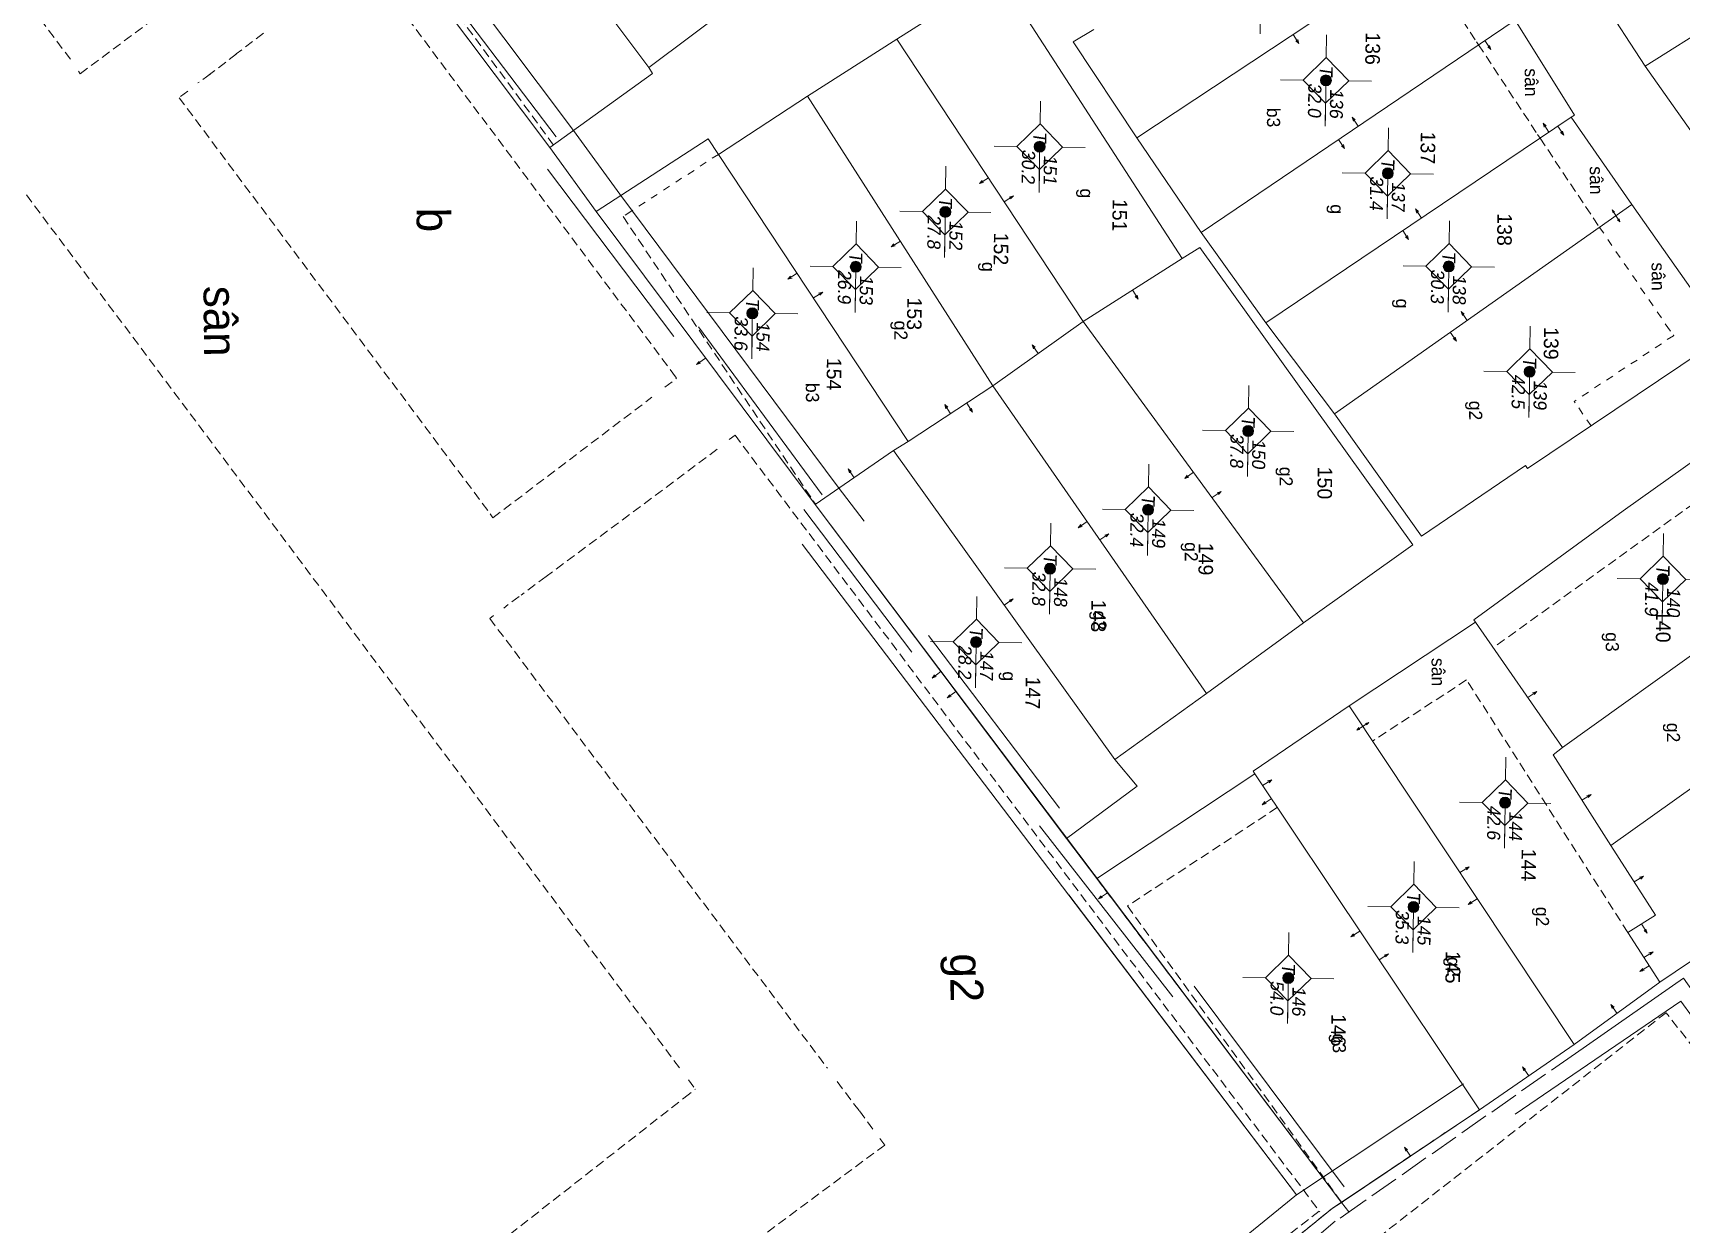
# Model space of a CAD drawing. Extents: x 601689 to 602595, y 1189742 to 1190763.
# Drawn here: x 601902.71 to 601947.87, y 1190563.1 to 1190595.74 of the extents above; entities that cross this region are included whole.
import ezdxf
from ezdxf.enums import TextEntityAlignment as Align

# ---------------------------------------------------------------- set-up
doc = ezdxf.new("R2010")
doc.units = 0
doc.header["$MEASUREMENT"] = 0
doc.linetypes.add('HIDDEN', pattern=[0.375, 0.25, -0.125])
for name, color, linetype in [('10', 250, 'Continuous'), ('11', 7, 'Continuous'), ('13', 7, 'Continuous'), ('14', 7, 'Continuous'), ('15', 7, 'Continuous'), ('16', 7, 'Continuous'), ('22', 7, 'Continuous'), ('53', 7, 'Continuous'), ('57', 7, 'Continuous')]:
    doc.layers.add(name, color=color, linetype=linetype)
doc.styles.add('TXT', font='vnshx.shx')

# ---------------------------------------------------------------- blocks, each defined once
blk = doc.blocks.new('NH3R')
at = {"layer": '16', "color": 7, "linetype": 'Continuous', "lineweight": 0}
for p, q in [((0, 0), (0.297, -0.005)), ((0.297, -0.005), (0.186, 0.031)), ((0.297, -0.005), (0.189, -0.033))]:
    blk.add_line(p, q, dxfattribs=at)
blk = doc.blocks.new('NH3')
at = {"layer": '16', "color": 7, "linetype": 'Continuous', "lineweight": 0}
for p, q in [((-0.199, -0.002), (-0.113, 0.021)), ((0.197, -0.012), (0.107, 0.015)), ((-0.199, -0.002), (0.197, -0.012)), ((-0.199, -0.002), (-0.116, -0.035)), ((0.197, -0.012), (0.104, -0.027))]:
    blk.add_line(p, q, dxfattribs=at)
blk = doc.blocks.new('*M2782278227822782')
at = {"layer": '13', "color": 3, "linetype": 'Continuous', "lineweight": 0}
blk.add_line((602262.168, 1189607.835), (602263.188, 1189607.835), dxfattribs=at)
at = {"layer": '13', "color": 3, "linetype": 'Continuous', "lineweight": 0, "style": 'TXT', "oblique": 7.6055}
for s, p in [('140', (602262.318, 1189608.135)), ('41.9', (602262.168, 1189607.535))]:
    blk.add_text(s, height=0.36, dxfattribs=at).set_placement(p, align=Align.MIDDLE_LEFT)
blk.add_text('T', height=0.36, dxfattribs=at).set_placement((602261.971, 1189607.835), align=Align.MIDDLE_RIGHT)
blk = doc.blocks.new('*M2795279527952795')
at = {"layer": '13', "color": 3, "linetype": 'Continuous', "lineweight": 0}
blk.add_line((602256.539, 1189604.1), (602257.559, 1189604.1), dxfattribs=at)
at = {"layer": '13', "color": 3, "linetype": 'Continuous', "lineweight": 0, "style": 'TXT', "oblique": 7.6055}
blk.add_text('T', height=0.36, dxfattribs=at).set_placement((602256.342, 1189604.1), align=Align.MIDDLE_RIGHT)
for s, p in [('139', (602256.689, 1189604.4)), ('42.5', (602256.539, 1189603.8))]:
    blk.add_text(s, height=0.36, dxfattribs=at).set_placement(p, align=Align.MIDDLE_LEFT)
blk = doc.blocks.new('*M2797279727972797')
at = {"layer": '13', "color": 3, "linetype": 'Continuous', "lineweight": 0}
blk.add_line((602268.357, 1189603.601), (602269.377, 1189603.601), dxfattribs=at)
at = {"layer": '13', "color": 3, "linetype": 'Continuous', "lineweight": 0, "style": 'TXT', "oblique": 7.6055}
blk.add_text('T', height=0.36, dxfattribs=at).set_placement((602268.16, 1189603.601), align=Align.MIDDLE_RIGHT)
for s, p in [('144', (602268.507, 1189603.901)), ('42.6', (602268.357, 1189603.301))]:
    blk.add_text(s, height=0.36, dxfattribs=at).set_placement(p, align=Align.MIDDLE_LEFT)
blk = doc.blocks.new('*M2800280028002800')
at = {"layer": '13', "color": 3, "linetype": 'Continuous', "lineweight": 0}
blk.add_line((602253.688, 1189601.843), (602254.708, 1189601.843), dxfattribs=at)
at = {"layer": '13', "color": 3, "linetype": 'Continuous', "lineweight": 0, "style": 'TXT', "oblique": 7.6055}
blk.add_text('T', height=0.36, dxfattribs=at).set_placement((602253.491, 1189601.843), align=Align.MIDDLE_RIGHT)
for s, p in [('138', (602253.838, 1189602.143)), ('30.3', (602253.688, 1189601.543))]:
    blk.add_text(s, height=0.36, dxfattribs=at).set_placement(p, align=Align.MIDDLE_LEFT)
blk = doc.blocks.new('*M2803280328032803')
at = {"layer": '13', "color": 3, "linetype": 'Continuous', "lineweight": 0}
blk.add_line((602271.251, 1189601.132), (602272.271, 1189601.132), dxfattribs=at)
at = {"layer": '13', "color": 3, "linetype": 'Continuous', "lineweight": 0, "style": 'TXT', "oblique": 7.6055}
for s, p in [('145', (602271.401, 1189601.432)), ('35.3', (602271.251, 1189600.832))]:
    blk.add_text(s, height=0.36, dxfattribs=at).set_placement(p, align=Align.MIDDLE_LEFT)
blk.add_text('T', height=0.36, dxfattribs=at).set_placement((602271.054, 1189601.132), align=Align.MIDDLE_RIGHT)
blk = doc.blocks.new('*M2808280828082808')
at = {"layer": '13', "color": 3, "linetype": 'Continuous', "lineweight": 0}
blk.add_line((602251.161, 1189600.136), (602252.181, 1189600.136), dxfattribs=at)
at = {"layer": '13', "color": 3, "linetype": 'Continuous', "lineweight": 0, "style": 'TXT', "oblique": 7.6055}
for s, p in [('137', (602251.311, 1189600.436)), ('31.4', (602251.161, 1189599.836))]:
    blk.add_text(s, height=0.36, dxfattribs=at).set_placement(p, align=Align.MIDDLE_LEFT)
blk.add_text('T', height=0.36, dxfattribs=at).set_placement((602250.964, 1189600.136), align=Align.MIDDLE_RIGHT)
blk = doc.blocks.new('*M2812281228122812')
at = {"layer": '13', "color": 3, "linetype": 'Continuous', "lineweight": 0}
blk.add_line((602248.639, 1189598.404), (602249.659, 1189598.404), dxfattribs=at)
at = {"layer": '13', "color": 3, "linetype": 'Continuous', "lineweight": 0, "style": 'TXT', "oblique": 7.6055}
for s, p in [('136', (602248.789, 1189598.704)), ('32.0', (602248.639, 1189598.104))]:
    blk.add_text(s, height=0.36, dxfattribs=at).set_placement(p, align=Align.MIDDLE_LEFT)
blk.add_text('T', height=0.36, dxfattribs=at).set_placement((602248.442, 1189598.404), align=Align.MIDDLE_RIGHT)
blk = doc.blocks.new('*M2816281628162816')
at = {"layer": '13', "color": 3, "linetype": 'Continuous', "lineweight": 0}
blk.add_line((602273.247, 1189597.729), (602274.267, 1189597.729), dxfattribs=at)
at = {"layer": '13', "color": 3, "linetype": 'Continuous', "lineweight": 0, "style": 'TXT', "oblique": 7.6055}
blk.add_text('T', height=0.36, dxfattribs=at).set_placement((602273.05, 1189597.729), align=Align.MIDDLE_RIGHT)
for s, p in [('146', (602273.397, 1189598.029)), ('54.0', (602273.247, 1189597.429))]:
    blk.add_text(s, height=0.36, dxfattribs=at).set_placement(p, align=Align.MIDDLE_LEFT)
blk = doc.blocks.new('*M2819281928192819')
at = {"layer": '13', "color": 3, "linetype": 'Continuous', "lineweight": 0}
blk.add_line((602258.274, 1189596.412), (602259.294, 1189596.412), dxfattribs=at)
at = {"layer": '13', "color": 3, "linetype": 'Continuous', "lineweight": 0, "style": 'TXT', "oblique": 7.6055}
blk.add_text('T', height=0.36, dxfattribs=at).set_placement((602258.077, 1189596.412), align=Align.MIDDLE_RIGHT)
for s, p in [('150', (602258.424, 1189596.712)), ('37.8', (602258.274, 1189596.112))]:
    blk.add_text(s, height=0.36, dxfattribs=at).set_placement(p, align=Align.MIDDLE_LEFT)
blk = doc.blocks.new('*M2827282728272827')
at = {"layer": '13', "color": 3, "linetype": 'Continuous', "lineweight": 0}
blk.add_line((602260.473, 1189593.703), (602261.493, 1189593.703), dxfattribs=at)
at = {"layer": '13', "color": 3, "linetype": 'Continuous', "lineweight": 0, "style": 'TXT', "oblique": 7.6055}
blk.add_text('T', height=0.36, dxfattribs=at).set_placement((602260.276, 1189593.703), align=Align.MIDDLE_RIGHT)
for s, p in [('149', (602260.623, 1189594.003)), ('32.4', (602260.473, 1189593.403))]:
    blk.add_text(s, height=0.36, dxfattribs=at).set_placement(p, align=Align.MIDDLE_LEFT)
blk = doc.blocks.new('*M2834283428342834')
at = {"layer": '13', "color": 3, "linetype": 'Continuous', "lineweight": 0}
blk.add_line((602262.126, 1189591.04), (602263.146, 1189591.04), dxfattribs=at)
at = {"layer": '13', "color": 3, "linetype": 'Continuous', "lineweight": 0, "style": 'TXT', "oblique": 7.6055}
blk.add_text('T', height=0.36, dxfattribs=at).set_placement((602261.929, 1189591.04), align=Align.MIDDLE_RIGHT)
for s, p in [('148', (602262.276, 1189591.34)), ('32.8', (602262.126, 1189590.74))]:
    blk.add_text(s, height=0.36, dxfattribs=at).set_placement(p, align=Align.MIDDLE_LEFT)
blk = doc.blocks.new('*M2836283628362836')
at = {"layer": '13', "color": 3, "linetype": 'Continuous', "lineweight": 0}
blk.add_line((602250.57, 1189590.586), (602251.59, 1189590.586), dxfattribs=at)
at = {"layer": '13', "color": 3, "linetype": 'Continuous', "lineweight": 0, "style": 'TXT', "oblique": 7.6055}
blk.add_text('T', height=0.36, dxfattribs=at).set_placement((602250.373, 1189590.586), align=Align.MIDDLE_RIGHT)
for s, p in [('151', (602250.72, 1189590.886)), ('30.2', (602250.57, 1189590.286))]:
    blk.add_text(s, height=0.36, dxfattribs=at).set_placement(p, align=Align.MIDDLE_LEFT)
blk = doc.blocks.new('*M2838283828382838')
at = {"layer": '13', "color": 3, "linetype": 'Continuous', "lineweight": 0}
blk.add_line((602264.166, 1189589.042), (602265.186, 1189589.042), dxfattribs=at)
at = {"layer": '13', "color": 3, "linetype": 'Continuous', "lineweight": 0, "style": 'TXT', "oblique": 7.6055}
for s, p in [('147', (602264.316, 1189589.342)), ('28.2', (602264.166, 1189588.742))]:
    blk.add_text(s, height=0.36, dxfattribs=at).set_placement(p, align=Align.MIDDLE_LEFT)
blk.add_text('T', height=0.36, dxfattribs=at).set_placement((602263.969, 1189589.042), align=Align.MIDDLE_RIGHT)
blk = doc.blocks.new('*M2841284128412841')
at = {"layer": '13', "color": 3, "linetype": 'Continuous', "lineweight": 0}
blk.add_line((602252.394, 1189588.027), (602253.414, 1189588.027), dxfattribs=at)
at = {"layer": '13', "color": 3, "linetype": 'Continuous', "lineweight": 0, "style": 'TXT', "oblique": 7.6055}
for s, p in [('152', (602252.544, 1189588.327)), ('27.8', (602252.394, 1189587.727))]:
    blk.add_text(s, height=0.36, dxfattribs=at).set_placement(p, align=Align.MIDDLE_LEFT)
blk.add_text('T', height=0.36, dxfattribs=at).set_placement((602252.197, 1189588.027), align=Align.MIDDLE_RIGHT)
blk = doc.blocks.new('*M2846284628462846')
at = {"layer": '13', "color": 3, "linetype": 'Continuous', "lineweight": 0}
blk.add_line((602253.933, 1189585.594), (602254.953, 1189585.594), dxfattribs=at)
at = {"layer": '13', "color": 3, "linetype": 'Continuous', "lineweight": 0, "style": 'TXT', "oblique": 7.6055}
blk.add_text('T', height=0.36, dxfattribs=at).set_placement((602253.736, 1189585.594), align=Align.MIDDLE_RIGHT)
for s, p in [('153', (602254.083, 1189585.894)), ('26.9', (602253.933, 1189585.294))]:
    blk.add_text(s, height=0.36, dxfattribs=at).set_placement(p, align=Align.MIDDLE_LEFT)
blk = doc.blocks.new('*M2854285428542854')
at = {"layer": '13', "color": 3, "linetype": 'Continuous', "lineweight": 0}
blk.add_line((602255.248, 1189582.78), (602256.268, 1189582.78), dxfattribs=at)
at = {"layer": '13', "color": 3, "linetype": 'Continuous', "lineweight": 0, "style": 'TXT', "oblique": 7.6055}
for s, p in [('154', (602255.398, 1189583.08)), ('33.6', (602255.248, 1189582.48))]:
    blk.add_text(s, height=0.36, dxfattribs=at).set_placement(p, align=Align.MIDDLE_LEFT)
blk.add_text('T', height=0.36, dxfattribs=at).set_placement((602255.051, 1189582.78), align=Align.MIDDLE_RIGHT)
blk = doc.blocks.new('CENTRD')
at = {"layer": '11', "linetype": 'Continuous', "lineweight": 0}
h = blk.add_hatch(color=2, dxfattribs=at)
edge = h.paths.add_edge_path()
edge.add_arc((0, 0), 0.15, 0, 360)
at = {"layer": '11', "color": 2, "linetype": 'Continuous', "lineweight": 0}
for p, q in [((0, 1.25), (0, 0.625)), ((0, 0.625), (-0.625, 0)), ((0.625, 0), (0, 0.625)), ((-0.625, 0), (-1.25, 0)), ((-0.625, 0), (0, -0.625)), ((0, -0.625), (0.625, 0)), ((1.25, 0), (0.625, 0)), ((0, -0.625), (0, -1.25))]:
    blk.add_line(p, q, dxfattribs=at)
blk.add_circle((0, 0), 0.15, dxfattribs=at)

msp = doc.modelspace()

# ---------------------------------------------------------------- linework, layer by layer
at = {"layer": '10', "color": 7, "linetype": 'Continuous', "lineweight": 0}
for p, q in [((601913.035, 1190603.55), (601919.586, 1190594.79)), ((601916.876, 1190592.597), (601910.187, 1190601.499)), ((601955.483, 1190600.247), (601946.887, 1190594.825)), ((601941.508, 1190598.519), (601932.96, 1190592.866)), ((601945.164, 1190597.489), (601946.887, 1190594.825)), ((601921.94, 1190596.557), (601919.586, 1190594.79)), ((601943.325, 1190596.094), (601934.725, 1190590.271)), ((601926.387, 1190595.566), (601923.935, 1190594.01)), ((601926.387, 1190595.566), (601931.491, 1190587.836)), ((601946.887, 1190594.825), (601948.693, 1190592.28)), ((601923.935, 1190594.01), (601921.494, 1190592.413)), ((601923.935, 1190594.01), (601929.016, 1190586.07)), ((601944.859, 1190593.433), (601936.491, 1190587.798)), ((601946.525, 1190591.04), (601944.859, 1190593.433)), ((601934.725, 1190590.271), (601932.96, 1190592.866)), ((601916.876, 1190592.597), (601918.142, 1190590.849)), ((601921.494, 1190592.413), (601926.696, 1190584.541)), ((601946.525, 1190591.04), (601938.377, 1190585.301)), ((601924.142, 1190582.816), (601918.142, 1190590.849)), ((601934.725, 1190590.271), (601936.491, 1190587.798)), ((601931.491, 1190587.836), (601934.204, 1190589.559)), ((601929.016, 1190586.07), (601931.491, 1190587.836)), ((601931.491, 1190587.836), (601937.528, 1190579.573)), ((601936.491, 1190587.798), (601938.377, 1190585.301)), ((601926.696, 1190584.541), (601929.016, 1190586.07)), ((601934.871, 1190577.639), (601929.016, 1190586.07)), ((601924.142, 1190582.816), (601926.292, 1190584.297)), ((601926.292, 1190584.297), (601926.696, 1190584.541)), ((601932.357, 1190575.833), (601926.292, 1190584.297)), ((601931.036, 1190573.671), (601924.142, 1190582.816)), ((601952.56, 1190581.837), (601944.622, 1190576.165)), ((601937.528, 1190579.573), (601934.871, 1190577.639)), ((601938.777, 1190577.305), (601942.239, 1190579.598)), ((601942.239, 1190579.598), (601944.622, 1190576.165)), ((601945.945, 1190573.477), (601954.296, 1190579.422)), ((601934.871, 1190577.639), (601932.357, 1190575.833)), ((601938.777, 1190577.305), (601944.94, 1190568.02)), ((601931.862, 1190572.57), (601936.192, 1190575.441)), ((601936.192, 1190575.441), (601942.346, 1190566.235)), ((601931.862, 1190572.57), (601931.036, 1190573.671)), ((601947.294, 1190569.728), (601948.131, 1190570.297)), ((601947.294, 1190569.728), (601944.94, 1190568.02)), ((601944.94, 1190568.02), (601942.346, 1190566.235))]:
    msp.add_line(p, q, dxfattribs=at)
for points in [[(601922.582, 1190550.746), (601938.308, 1190563.531), (601938.57, 1190563.698), (601924.142, 1190582.816), (601918.142, 1190590.849), (601916.876, 1190592.597), (601910.187, 1190601.499), (601905.658, 1190607.451), (601905.75, 1190607.58), (601902.469, 1190611.895), (601900.532, 1190614.291), (601896.351, 1190620.03), (601896.19, 1190619.952), (601892.246, 1190625.516), (601888.629, 1190630.176), (601887.511, 1190631.721)], [(601934.204, 1190589.559), (601929.171, 1190597.338), (601926.387, 1190595.566)], [(601943.325, 1190596.094), (601944.95, 1190593.491), (601944.859, 1190593.433)], [(601932.96, 1190592.866), (601931.216, 1190595.5), (601931.78, 1190595.832)], [(601919.586, 1190594.79), (601919.684, 1190594.628), (601916.876, 1190592.597)], [(601921.494, 1190592.413), (601921.209, 1190592.837), (601918.142, 1190590.849)], [(601946.525, 1190591.04), (601949.066, 1190587.435), (601943.666, 1190583.809), (601943.607, 1190583.89), (601940.761, 1190581.948), (601938.377, 1190585.301)], [(601934.204, 1190589.559), (601934.689, 1190589.862), (601940.527, 1190581.711), (601937.528, 1190579.573)], [(601942.239, 1190579.598), (601942.19, 1190579.659), (601946.29, 1190582.643), (601950.118, 1190585.37), (601952.56, 1190581.837)], [(601936.192, 1190575.441), (601936.143, 1190575.511), (601938.777, 1190577.305)], [(601944.622, 1190576.165), (601944.369, 1190575.959), (601945.945, 1190573.477)], [(601932.357, 1190575.833), (601932.966, 1190575.104), (601931.036, 1190573.671)], [(601945.945, 1190573.477), (601947.169, 1190571.57), (601946.413, 1190571.091), (601947.294, 1190569.728)], [(601942.346, 1190566.235), (601938.57, 1190563.698), (601931.862, 1190572.57)], [(601922.582, 1190550.746), (601938.308, 1190563.531), (601942.346, 1190566.235), (601944.94, 1190568.02), (601947.294, 1190569.728), (601948.131, 1190570.297), (601949.356, 1190568.38), (601951.411, 1190565.822), (601953.274, 1190563.135), (601955.17, 1190560.72)]]:
    msp.add_lwpolyline(points, dxfattribs=at)
at = {"layer": '14', "color": 6, "linetype": 'HIDDEN', "lineweight": 0}
for p, q in [((601903.739, 1190595.017), (601881.671, 1190624.481)), ((601916.977, 1190592.665), (601910.537, 1190601.454)), ((601904.003, 1190594.623), (601909.499, 1190598.718)), ((601940.65, 1190597.95), (601942.267, 1190595.499)), ((601920.32, 1190586.319), (601911.982, 1190597.473)), ((601899.159, 1190595.809), (601920.43, 1190567.377)), ((601909.028, 1190595.734), (601908.28, 1190595.165)), ((601908.29, 1190595.165), (601907.512, 1190594.575)), ((601942.267, 1190595.499), (601942.325, 1190595.418)), ((601942.325, 1190595.418), (601943.942, 1190592.955)), ((601904.003, 1190594.623), (601903.954, 1190594.694)), ((601907.563, 1190594.614), (601907.229, 1190594.369)), ((601943.942, 1190592.955), (601944.01, 1190592.854)), ((601944.01, 1190592.854), (601945.637, 1190590.412)), ((601921.494, 1190592.413), (601921.322, 1190592.305)), ((601920.827, 1190591.972), (601920.656, 1190591.865)), ((601921.16, 1190592.198), (601920.989, 1190592.09)), ((601920.152, 1190591.541), (601919.99, 1190591.434)), ((601920.484, 1190591.757), (601920.322, 1190591.649)), ((601919.485, 1190591.101), (601919.314, 1190590.993)), ((601919.818, 1190591.316), (601919.647, 1190591.209)), ((601919.152, 1190590.886), (601918.88, 1190590.709)), ((601918.88, 1190590.709), (601924.152, 1190582.826)), ((601945.637, 1190590.412), (601945.755, 1190590.25)), ((601945.862, 1190590.079), (601945.98, 1190589.917)), ((601946.089, 1190589.755), (601946.206, 1190589.584)), ((601946.314, 1190589.422), (601946.431, 1190589.261)), ((601946.539, 1190589.09), (601946.657, 1190588.928)), ((601946.764, 1190588.757), (601946.882, 1190588.595)), ((601946.99, 1190588.433), (601947.108, 1190588.261)), ((601947.216, 1190588.1), (601947.333, 1190587.938)), ((601947.441, 1190587.767), (601947.676, 1190587.444)), ((601947.666, 1190587.444), (601947.495, 1190587.337)), ((601947.001, 1190587.003), (601946.829, 1190586.895)), ((601947.334, 1190587.218), (601947.162, 1190587.111)), ((601946.334, 1190586.563), (601946.163, 1190586.455)), ((601946.667, 1190586.778), (601946.496, 1190586.67)), ((601945.668, 1190586.121), (601945.497, 1190586.014)), ((601946.001, 1190586.336), (601945.829, 1190586.229)), ((601945.002, 1190585.681), (601944.942, 1190585.642)), ((601944.971, 1190585.601), (601944.942, 1190585.642)), ((601945.335, 1190585.896), (601945.164, 1190585.788)), ((601945.177, 1190585.298), (601945.069, 1190585.47)), ((601921.948, 1190584.716), (601921.786, 1190584.599)), ((601921.948, 1190584.716), (601937.977, 1190563.435)), ((601945.412, 1190584.975), (601945.294, 1190585.136)), ((601921.462, 1190584.333), (601916.774, 1190580.847)), ((601949.738, 1190583.936), (601942.719, 1190578.891)), ((601916.774, 1190580.847), (601916.088, 1190580.337)), ((601916.037, 1190580.298), (601915.612, 1190579.983)), ((601941.997, 1190578.012), (601939.414, 1190576.337)), ((601946.413, 1190571.091), (601941.997, 1190578.012)), ((601920.549, 1190566.555), (601920.863, 1190566.8)), ((601920.675, 1190567.053), (601920.863, 1190566.8)), ((601924.745, 1190567.007), (601925.374, 1190566.179)), ((601892.749, 1190544.795), (601920.549, 1190566.555)), ((601925.355, 1190566.209), (601925.776, 1190565.643)), ((601925.914, 1190565.451), (601926.051, 1190565.269)), ((601937.957, 1190563.456), (601925.565, 1190553.846))]:
    msp.add_line(p, q, dxfattribs=at)
for points in [[(601906.956, 1190594.143), (601906.714, 1190593.966), (601915.228, 1190582.579)], [(601920.026, 1190586.032), (601920.349, 1190586.279), (601920.32, 1190586.319)], [(601915.238, 1190582.559), (601915.316, 1190582.457), (601919.672, 1190585.758)], [(601915.329, 1190579.777), (601915.228, 1190579.698), (601924.48, 1190567.371)], [(601936.808, 1190574.513), (601932.702, 1190571.818), (601938.57, 1190563.698)], [(601957.066, 1190556.714), (601947.462, 1190568.895), (601904.915, 1190535.648)], [(601926.051, 1190565.269), (601918.676, 1190559.79), (601918.932, 1190559.447)]]:
    msp.add_lwpolyline(points, dxfattribs=at)
at = {"layer": '22', "color": 7, "linetype": 'HIDDEN', "lineweight": 0}
for p, q in [((601938.57, 1190563.698), (601931.862, 1190572.57)), ((601942.346, 1190566.235), (601938.57, 1190563.698))]:
    msp.add_line(p, q, dxfattribs=at)
msp.add_lwpolyline([(601937.368, 1190562.764), (601938.308, 1190563.531), (601938.57, 1190563.698)], dxfattribs=at)
at = {"layer": '57', "color": 172, "linetype": 'Continuous', "lineweight": 0}
for p, q in [((601917.05, 1190592.894), (601913.445, 1190597.634)), ((601920.275, 1190587.42), (601916.807, 1190592.008)), ((601924.335, 1190583.084), (601920.949, 1190587.69)), ((601926.796, 1190578.769), (601923.831, 1190582.681)), ((601937.333, 1190563.905), (601923.787, 1190581.731)), ((601930.838, 1190574.494), (601927.253, 1190579.234)), ((601933.948, 1190569.332), (601930.291, 1190574.011)), ((601937.333, 1190563.905), (601931.096, 1190572.12)), ((601938.637, 1190564.127), (601934.531, 1190569.623)), ((601944.976, 1190567.78), (601944.321, 1190567.319)), ((601944.159, 1190567.211), (601943.502, 1190566.75)), ((601937.333, 1190563.905), (601941.915, 1190566.942)), ((601937.333, 1190563.905), (601941.915, 1190566.942)), ((601943.341, 1190566.632), (601942.685, 1190566.171)), ((601942.523, 1190566.064), (601941.866, 1190565.602)), ((601941.705, 1190565.485), (601941.049, 1190565.024)), ((601940.877, 1190564.915), (601940.231, 1190564.455)), ((601940.059, 1190564.337), (601939.403, 1190563.876)), ((601939.242, 1190563.768), (601938.534, 1190563.268)), ((601938.57, 1190563.698), (601938.767, 1190563.435)), ((601938.393, 1190563.179), (601937.888, 1190562.757))]:
    msp.add_line(p, q, dxfattribs=at)
for points in [[(601925.486, 1190582.358), (601924.779, 1190583.297), (601918.788, 1190591.32), (601917.522, 1190593.068), (601910.824, 1190601.98), (601906.433, 1190607.8)], [(601949.356, 1190568.38), (601949.093, 1190568.214), (601947.936, 1190569.84), (601944.976, 1190567.78)], [(601948.19, 1190568.776), (601947.866, 1190569.21), (601943.324, 1190566.112)], [(601937.333, 1190563.905), (601917.42, 1190547.696), (601912.301, 1190543.417), (601904.954, 1190537.787), (601898.591, 1190545.614), (601898.155, 1190545.251)], [(601937.333, 1190563.905), (601917.42, 1190547.696), (601912.301, 1190543.417), (601904.954, 1190537.787), (601898.591, 1190545.614), (601898.155, 1190545.251)], [(601937.333, 1190563.905), (601917.42, 1190547.696), (601912.301, 1190543.417), (601904.954, 1190537.787), (601898.591, 1190545.614), (601898.155, 1190545.251)]]:
    msp.add_lwpolyline(points, dxfattribs=at)

# ---------------------------------------------------------------- block references
at = {"layer": '11', "color": 2, "linetype": 'Continuous', "lineweight": 0, "rotation": 269.1680420500809}
for p in [(601936.361, 1190596.966), (601938.142, 1190594.439), (601930.297, 1190592.622), (601939.837, 1190591.892), (601927.711, 1190590.835), (601925.256, 1190589.332), (601941.507, 1190589.341), (601922.423, 1190588.058), (601943.722, 1190586.457), (601936.01, 1190584.834), (601933.269, 1190582.675), (601930.583, 1190581.061), (601947.375, 1190580.775), (601928.555, 1190579.05), (601943.052, 1190574.648), (601940.541, 1190571.79), (601937.11, 1190569.844)]:
    msp.add_blockref('CENTRD', p, dxfattribs=at)
at = {"layer": '13', "color": 3, "linetype": 'Continuous', "lineweight": 0, "rotation": 269.1680420500809}
for name in ['*M2812281228122812', '*M2836283628362836', '*M2808280828082808', '*M2841284128412841', '*M2846284628462846', '*M2800280028002800', '*M2854285428542854', '*M2795279527952795', '*M2819281928192819', '*M2827282728272827', '*M2834283428342834', '*M2782278227822782', '*M2838283828382838', '*M2797279727972797', '*M2803280328032803', '*M2816281628162816']:
    msp.add_blockref(name, (-578790.27, 1810052.359), dxfattribs=at)
at = {"layer": '16', "color": 7, "linetype": 'Continuous', "lineweight": 0}
for p, rotation in [((601937.239, 1190595.698), 303.4741575499351), ((601942.497, 1190595.535), 304.0959760437783), ((601939.025, 1190593.182), 124.095976043778), ((601938.489, 1190592.82), 304.0959760437783), ((601928.895, 1190591.771), 213.4925844631573), ((601929.326, 1190591.116), 33.49258446315725), ((601926.481, 1190590.034), 212.6270120257107), ((601923.648, 1190589.153), 213.4632056261672), ((601924.1, 1190588.478), 33.46320562616712), ((601932.843, 1190588.698), 302.4047167705564), ((601921.136, 1190586.827), 216.7595060209445), ((601925.212, 1190583.552), 124.5472927898012), ((601934.514, 1190583.704), 216.1508516217533), ((601935.025, 1190583.007), 36.15085162175333), ((601931.596, 1190582.354), 216.1508516217533), ((601929.324, 1190580.065), 35.61723860696046), ((601927.589, 1190578.239), 217.0073402308781), ((601943.671, 1190577.528), 34.91029779632315), ((601946.785, 1190571.325), 302.3677163998586), ((601946.853, 1190570.404), 32.89703273008132), ((601946.999, 1190570.182), 212.8970327300813)]:
    msp.add_blockref('NH3R', p, dxfattribs=dict(at, rotation=rotation))
for name, p, xscale, yscale, rotation in [('NH3R', (601944.253, 1190593.021), 1.000002163487077, 1.000002163487077, 123.9144930815667), ('NH3R', (601944.495, 1190593.188), 1.000002163487077, 1.000002163487077, 303.9144930815667), ('NH3R', (601940.76, 1190590.669), 1.000002163487077, 1.000002163487077, 123.9144930815667), ('NH3', (601946.082, 1190590.726), 0.9999978641338668, 0.9999978641338668, 123.733027520205), ('NH3R', (601940.245, 1190590.326), 1.000002163487077, 1.000002163487077, 303.9144930815667), ('NH3R', (601942.012, 1190587.861), 0.9999971921847842, 0.9999971921847842, 125.1395688791937), ('NH3R', (601941.548, 1190587.538), 0.9999971921847842, 0.9999971921847842, 305.1395688791936), ('NH3R', (601930.259, 1190586.953), 1.000001572617671, 1.000001572617671, 125.5210793995892), ('NH3R', (601928.3, 1190585.599), 0.9999968856788812, 0.9999968856788812, 303.3667822571139), ('NH3R', (601927.856, 1190585.306), 0.9999968856788815, 0.9999968856788815, 123.3667822571141), ('NH3R', (601931.949, 1190581.849), 1.000002857030137, 1.000002857030137, 34.77686902695883), ('NH3R', (601928.002, 1190577.693), 1.000002822682594, 1.000002822682594, 216.99575717936), ('NH3', (601939.149, 1190576.75), 1.00000245414031, 1.00000245414031, 33.57035995059766), ('NH3R', (601936.407, 1190575.117), 0.9999989552586912, 0.9999989552586912, 33.7702522839359), ('NH3R', (601936.642, 1190574.754), 1.00000245414031, 1.00000245414031, 213.5703599505976), ('NH3R', (601945.152, 1190574.717), 1.000001438111295, 1.000001438111295, 32.4161138945739), ('NH3R', (601941.815, 1190572.734), 0.9999989552586912, 0.9999989552586912, 33.7702522839359), ('NH3R', (601946.591, 1190572.478), 1.000001847246547, 1.000001847246547, 32.60836493468957), ('NH3R', (601932.157, 1190572.176), 0.9999989552586912, 0.9999989552586912, 213.7702522839359), ('NH3R', (601942.285, 1190572.017), 1.00000245414031, 1.00000245414031, 213.5703599505976), ('NH3R', (601939.072, 1190571.131), 1.00000245414031, 1.00000245414031, 213.5703599505976), ('NH3R', (601939.602, 1190570.344), 0.9999989552586912, 0.9999989552586912, 33.7702522839359), ('NH3R', (601946.121, 1190568.874), 0.999997921022268, 0.999997921022268, 125.9694240856518), ('NH3R', (601943.698, 1190567.168), 0.999997921022268, 0.999997921022268, 125.9694240856518), ('NH3R', (601940.458, 1190564.962), 1.000002163487077, 1.000002163487077, 123.9144930815667)]:
    msp.add_blockref(name, p, dxfattribs=dict(at, xscale=xscale, yscale=yscale, rotation=rotation))

# ---------------------------------------------------------------- texts
at = {"layer": '15', "color": 7, "linetype": 'Continuous', "lineweight": 0, "style": 'TXT'}
for s, height, p in [('s%%169n', 0.36, (601943.767, 1190594.772)), ('b3', 0.36, (601936.702, 1190593.689)), ('s%%169n', 0.36, (601945.55, 1190592.088)), ('g', 0.36, (601931.581, 1190591.479)), ('g', 0.36, (601938.445, 1190591.045)), ('b', 0.9, (601913.672, 1190590.952)), ('g', 0.36, (601928.894, 1190589.465)), ('s%%169n', 0.36, (601947.244, 1190589.454)), ('s%%169n ', 0.9, (601907.833, 1190588.812)), ('g', 0.36, (601940.24, 1190588.46)), ('g2', 0.36, (601926.491, 1190587.858)), ('b3', 0.36, (601924.068, 1190586.152)), ('g2', 0.36, (601942.242, 1190585.662)), ('g2', 0.36, (601937.047, 1190583.853)), ('g2', 0.36, (601934.449, 1190581.789)), ('g2', 0.36, (601931.942, 1190579.913)), ('g3', 0.36, (601945.985, 1190579.321)), ('s%%169n', 0.36, (601941.215, 1190578.616)), ('g', 0.36, (601929.46, 1190578.247)), ('g2', 0.36, (601947.661, 1190576.838)), ('g2', 0.36, (601944.072, 1190571.796)), ('g2', 0.9, (601928.293, 1190570.521)), ('g2', 0.36, (601941.642, 1190570.42)), ('g3', 0.36, (601938.504, 1190568.323))]:
    msp.add_text(s, height=height, rotation=270.5644, dxfattribs=at).set_placement(p, align=Align.MIDDLE_LEFT)
at = {"layer": '53', "color": 200, "linetype": 'Continuous', "lineweight": 0, "style": 'TXT'}
for s, p in [('136', (601939.43, 1190595.757)), ('137', (601940.943, 1190593.037)), ('151', (601932.497, 1190591.192)), ('138', (601943.042, 1190590.798)), ('152', (601929.244, 1190590.267)), ('153', (601926.87, 1190588.49)), ('139', (601944.319, 1190587.68)), ('154', (601924.667, 1190586.839)), ('150', (601938.117, 1190583.855)), ('149', (601934.858, 1190581.769)), ('148', (601931.916, 1190580.209)), ('140', (601947.393, 1190579.928)), ('147', (601930.118, 1190578.104)), ('144', (601943.704, 1190573.387)), ('145', (601941.625, 1190570.586)), ('146', (601938.491, 1190568.859))]:
    msp.add_text(s, height=0.4, rotation=269.2144, dxfattribs=at).set_placement(p, align=Align.MIDDLE_LEFT)

doc.saveas('drawing.dxf')
